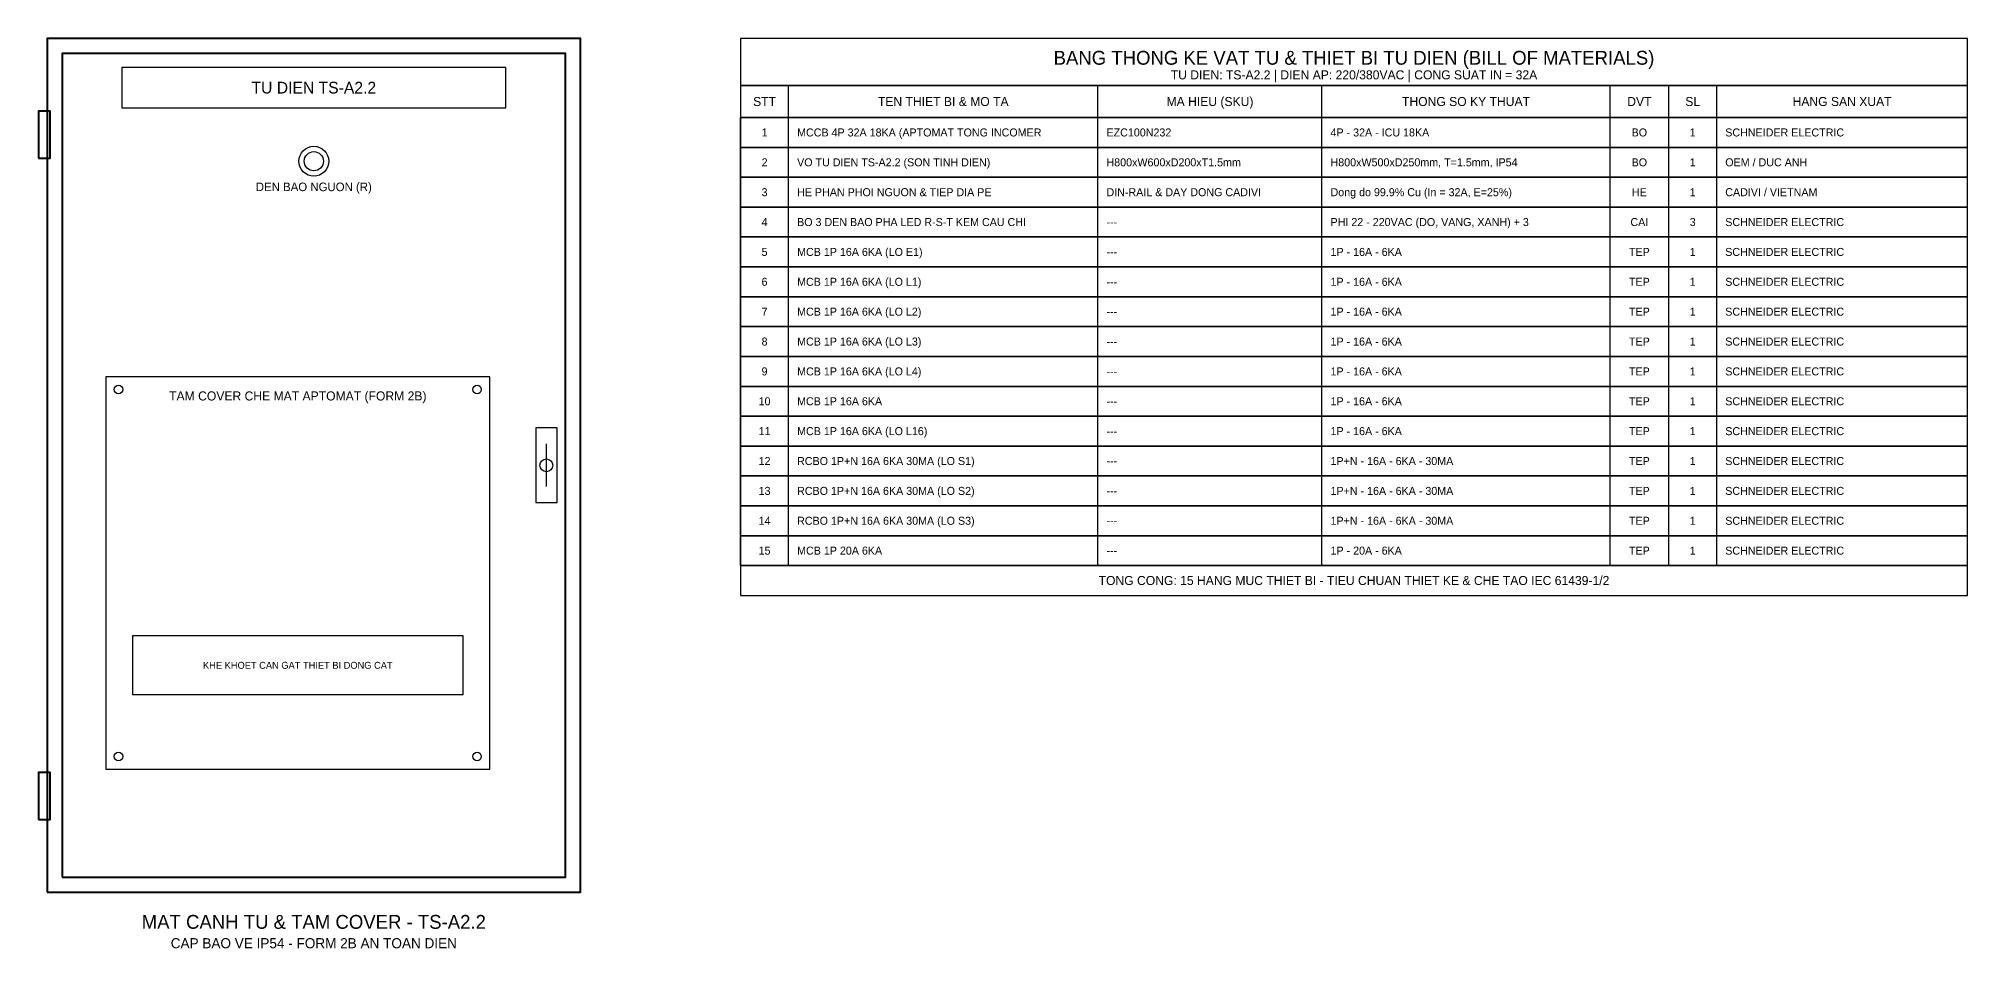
# Model space of a CAD drawing. Header units: metres. Extents: x 100 to 13750, y 44 to 1700.
# Drawn here: x 11942 to 13750, y 47 to 900 of the extents above; entities that cross this region are included whole.
import ezdxf
from ezdxf.enums import TextEntityAlignment as Align

# ---------------------------------------------------------------- set-up
doc = ezdxf.new("R2010")
doc.units = ezdxf.units.M
for name, color, linetype, lineweight in [('0_DEVICES', 7, 'Continuous', 30), ('0_FRAME', 6, 'Continuous', 40), ('0_PLATE', 4, 'Continuous', 25), ('0_TABLE', 4, 'Continuous', 25), ('0_TABLE_HDR', 2, 'Continuous', 30), ('0_TEXT', 7, 'Continuous', 20), ('0_TEXT_TITLE', 3, 'Continuous', 30)]:
    doc.layers.add(name, color=color, linetype=linetype, lineweight=lineweight)

msp = doc.modelspace()

# ---------------------------------------------------------------- linework, layer by layer
at = {"layer": '0_DEVICES'}
msp.add_line((12418, 480), (12418, 520), dxfattribs=at)
for points in [[(12408, 465), (12428, 465), (12428, 535), (12408, 535), (12408, 465)], [(12030, 285), (12340, 285), (12340, 340), (12030, 340), (12030, 285)]]:
    msp.add_lwpolyline(points, close=True, dxfattribs=at)
at = {"layer": '0_DEVICES', "color": 1}
for radius in [14, 9]:
    msp.add_circle((12200, 785), radius, dxfattribs=at)
at = {"layer": '0_DEVICES'}
msp.add_circle((12418, 500), 6, dxfattribs=at)
at = {"layer": '0_FRAME'}
for points in [[(11950, 100), (12450, 100), (12450, 900), (11950, 900), (11950, 100)], [(11964, 114), (12436, 114), (12436, 886), (11964, 886), (11964, 114)], [(11942, 788), (11953, 788), (11953, 832), (11942, 832), (11942, 788)], [(11942, 168), (11953, 168), (11953, 212), (11942, 212), (11942, 168)]]:
    msp.add_lwpolyline(points, close=True, dxfattribs=at)
at = {"layer": '0_PLATE', "color": 4}
for points in [[(12020, 835), (12380, 835), (12380, 873), (12020, 873), (12020, 835)], [(12005, 215), (12365, 215), (12365, 583), (12005, 583), (12005, 215)]]:
    msp.add_lwpolyline(points, close=True, dxfattribs=at)
for centre in [(12017, 571), (12353, 571), (12017, 227), (12353, 227)]:
    msp.add_circle(centre, 4, dxfattribs=at)
at = {"layer": '0_TABLE', "color": 4}
for p, q in [((12645, 826), (12645, 856)), ((12935, 826), (12935, 856)), ((13145, 826), (13145, 856)), ((13415, 826), (13415, 856)), ((13470, 826), (13470, 856)), ((13515, 826), (13515, 856)), ((12600, 798), (12600, 826)), ((12645, 798), (12645, 826)), ((12935, 798), (12935, 826)), ((13145, 798), (13145, 826)), ((13415, 798), (13415, 826)), ((13470, 798), (13470, 826)), ((13515, 798), (13515, 826)), ((12600, 770), (12600, 798)), ((12645, 770), (12645, 798)), ((12935, 770), (12935, 798)), ((13145, 770), (13145, 798)), ((13415, 770), (13415, 798)), ((13470, 770), (13470, 798)), ((13515, 770), (13515, 798)), ((12600, 742), (12600, 770)), ((12645, 742), (12645, 770)), ((12935, 742), (12935, 770)), ((13145, 742), (13145, 770)), ((13415, 742), (13415, 770)), ((13470, 742), (13470, 770)), ((13515, 742), (13515, 770)), ((12600, 714), (12600, 742)), ((12645, 714), (12645, 742)), ((12935, 714), (12935, 742)), ((13145, 714), (13145, 742)), ((13415, 714), (13415, 742)), ((13470, 714), (13470, 742)), ((13515, 714), (13515, 742)), ((12600, 686), (12600, 714)), ((12645, 686), (12645, 714)), ((12935, 686), (12935, 714)), ((13145, 686), (13145, 714)), ((13415, 686), (13415, 714)), ((13470, 686), (13470, 714)), ((13515, 686), (13515, 714)), ((12600, 658), (12600, 686)), ((12645, 658), (12645, 686)), ((12935, 658), (12935, 686)), ((13145, 658), (13145, 686)), ((13415, 658), (13415, 686)), ((13470, 658), (13470, 686)), ((13515, 658), (13515, 686)), ((12600, 630), (12600, 658)), ((12645, 630), (12645, 658)), ((12935, 630), (12935, 658)), ((13145, 630), (13145, 658)), ((13415, 630), (13415, 658)), ((13470, 630), (13470, 658)), ((13515, 630), (13515, 658)), ((12600, 602), (12600, 630)), ((12645, 602), (12645, 630)), ((12935, 602), (12935, 630)), ((13145, 602), (13145, 630)), ((13415, 602), (13415, 630)), ((13470, 602), (13470, 630)), ((13515, 602), (13515, 630)), ((12600, 574), (12600, 602)), ((12645, 574), (12645, 602)), ((12935, 574), (12935, 602)), ((13145, 574), (13145, 602)), ((13415, 574), (13415, 602)), ((13470, 574), (13470, 602)), ((13515, 574), (13515, 602)), ((12600, 546), (12600, 574)), ((12645, 546), (12645, 574)), ((12935, 546), (12935, 574)), ((13145, 546), (13145, 574)), ((13415, 546), (13415, 574)), ((13470, 546), (13470, 574)), ((13515, 546), (13515, 574)), ((12600, 518), (12600, 546)), ((12645, 518), (12645, 546)), ((12935, 518), (12935, 546)), ((13145, 518), (13145, 546)), ((13415, 518), (13415, 546)), ((13470, 518), (13470, 546)), ((13515, 518), (13515, 546)), ((12600, 490), (12600, 518)), ((12645, 490), (12645, 518)), ((12935, 490), (12935, 518)), ((13145, 490), (13145, 518)), ((13415, 490), (13415, 518)), ((13470, 490), (13470, 518)), ((13515, 490), (13515, 518)), ((12600, 462), (12600, 490)), ((12645, 462), (12645, 490)), ((12935, 462), (12935, 490)), ((13145, 462), (13145, 490)), ((13415, 462), (13415, 490)), ((13470, 462), (13470, 490)), ((13515, 462), (13515, 490)), ((12600, 434), (12600, 462)), ((12645, 434), (12645, 462)), ((12935, 434), (12935, 462)), ((13145, 434), (13145, 462)), ((13415, 434), (13415, 462)), ((13470, 434), (13470, 462)), ((13515, 434), (13515, 462)), ((12600, 406), (12600, 434)), ((12645, 406), (12645, 434)), ((12935, 406), (12935, 434)), ((13145, 406), (13145, 434)), ((13415, 406), (13415, 434)), ((13470, 406), (13470, 434)), ((13515, 406), (13515, 434))]:
    msp.add_line(p, q, dxfattribs=at)
for points in [[(12600, 856), (13750, 856), (13750, 900), (12600, 900), (12600, 856)], [(12600, 826), (13750, 826), (13750, 856), (12600, 856), (12600, 826)], [(12600, 798), (13750, 798), (13750, 826), (12600, 826), (12600, 798)], [(12600, 770), (13750, 770), (13750, 798), (12600, 798), (12600, 770)], [(12600, 742), (13750, 742), (13750, 770), (12600, 770), (12600, 742)], [(12600, 714), (13750, 714), (13750, 742), (12600, 742), (12600, 714)], [(12600, 686), (13750, 686), (13750, 714), (12600, 714), (12600, 686)], [(12600, 658), (13750, 658), (13750, 686), (12600, 686), (12600, 658)], [(12600, 630), (13750, 630), (13750, 658), (12600, 658), (12600, 630)], [(12600, 602), (13750, 602), (13750, 630), (12600, 630), (12600, 602)], [(12600, 574), (13750, 574), (13750, 602), (12600, 602), (12600, 574)], [(12600, 546), (13750, 546), (13750, 574), (12600, 574), (12600, 546)], [(12600, 518), (13750, 518), (13750, 546), (12600, 546), (12600, 518)], [(12600, 490), (13750, 490), (13750, 518), (12600, 518), (12600, 490)], [(12600, 462), (13750, 462), (13750, 490), (12600, 490), (12600, 462)], [(12600, 434), (13750, 434), (13750, 462), (12600, 462), (12600, 434)], [(12600, 406), (13750, 406), (13750, 434), (12600, 434), (12600, 406)], [(12600, 378), (13750, 378), (13750, 406), (12600, 406), (12600, 378)]]:
    msp.add_lwpolyline(points, close=True, dxfattribs=at)

# ---------------------------------------------------------------- texts
at = {"layer": '0_TABLE_HDR', "color": 2}
for s, height, p in [('BANG THONG KE VAT TU & THIET BI TU DIEN (BILL OF MATERIALS)', 13, (13175, 882)), ('STT', 8.5, (12622.5, 841)), ('TEN THIET BI & MO TA', 8.5, (12790, 841)), ('MA HIEU (SKU)', 8.5, (13040, 841)), ('THONG SO KY THUAT', 8.5, (13280, 841)), ('DVT', 8.5, (13442.5, 841)), ('SL', 8.5, (13492.5, 841)), ('HANG SAN XUAT', 8.5, (13632.5, 841)), ('TONG CONG: 15 HANG MUC THIET BI - TIEU CHUAN THIET KE & CHE TAO IEC 61439-1/2', 8.5, (13175, 392))]:
    msp.add_text(s, height=height, dxfattribs=at).set_placement(p, align=Align.MIDDLE_CENTER)
at = {"layer": '0_TEXT'}
for s, height, p in [('TU DIEN: TS-A2.2 | DIEN AP: 220/380VAC | CONG SUAT IN = 32A', 8.5, (13175, 866)), ('DEN BAO NGUON (R)', 8, (12200, 761)), ('TAM COVER CHE MAT APTOMAT (FORM 2B)', 8.5, (12185, 565)), ('KHE KHOET CAN GAT THIET BI DONG CAT', 6.5, (12185, 312.5)), ('CAP BAO VE IP54 - FORM 2B AN TOAN DIEN', 9.5, (12200, 52))]:
    msp.add_text(s, height=height, dxfattribs=at).set_placement(p, align=Align.MIDDLE_CENTER)
at = {"layer": '0_TEXT', "color": 7}
for s, p in [('1', (12622.5, 812)), ('BO', (13442.5, 812)), ('1', (13492.5, 812)), ('2', (12622.5, 784)), ('BO', (13442.5, 784)), ('1', (13492.5, 784)), ('3', (12622.5, 756)), ('HE', (13442.5, 756)), ('1', (13492.5, 756)), ('4', (12622.5, 728)), ('CAI', (13442.5, 728)), ('3', (13492.5, 728)), ('5', (12622.5, 700)), ('TEP', (13442.5, 700)), ('1', (13492.5, 700)), ('6', (12622.5, 672)), ('TEP', (13442.5, 672)), ('1', (13492.5, 672)), ('7', (12622.5, 644)), ('TEP', (13442.5, 644)), ('1', (13492.5, 644)), ('8', (12622.5, 616)), ('TEP', (13442.5, 616)), ('1', (13492.5, 616)), ('9', (12622.5, 588)), ('TEP', (13442.5, 588)), ('1', (13492.5, 588)), ('10', (12622.5, 560)), ('TEP', (13442.5, 560)), ('1', (13492.5, 560)), ('11', (12622.5, 532)), ('TEP', (13442.5, 532)), ('1', (13492.5, 532)), ('12', (12622.5, 504)), ('TEP', (13442.5, 504)), ('1', (13492.5, 504)), ('13', (12622.5, 476)), ('TEP', (13442.5, 476)), ('1', (13492.5, 476)), ('14', (12622.5, 448)), ('TEP', (13442.5, 448)), ('1', (13492.5, 448)), ('15', (12622.5, 420)), ('TEP', (13442.5, 420)), ('1', (13492.5, 420))]:
    msp.add_text(s, height=7.5, dxfattribs=at).set_placement(p, align=Align.MIDDLE_CENTER)
for s, p in [('MCCB 4P 32A 18KA (APTOMAT TONG INCOMER', (12653, 812)), ('EZC100N232', (12943, 812)), ('4P - 32A - ICU 18KA', (13153, 812)), ('VO TU DIEN TS-A2.2 (SON TINH DIEN)', (12653, 784)), ('H800xW600xD200xT1.5mm', (12943, 784)), ('H800xW500xD250mm, T=1.5mm, IP54', (13153, 784)), ('HE PHAN PHOI NGUON & TIEP DIA PE', (12653, 756)), ('DIN-RAIL & DAY DONG CADIVI', (12943, 756)), ('Dong do 99.9% Cu (In = 32A, E=25%)', (13153, 756)), ('BO 3 DEN BAO PHA LED R-S-T KEM CAU CHI', (12653, 728)), ('---', (12943, 728)), ('PHI 22 - 220VAC (DO, VANG, XANH) + 3', (13153, 728)), ('MCB 1P 16A 6KA (LO E1)', (12653, 700)), ('---', (12943, 700)), ('1P - 16A - 6KA', (13153, 700)), ('MCB 1P 16A 6KA (LO L1)', (12653, 672)), ('---', (12943, 672)), ('1P - 16A - 6KA', (13153, 672)), ('MCB 1P 16A 6KA (LO L2)', (12653, 644)), ('---', (12943, 644)), ('1P - 16A - 6KA', (13153, 644)), ('MCB 1P 16A 6KA (LO L3)', (12653, 616)), ('---', (12943, 616)), ('1P - 16A - 6KA', (13153, 616)), ('MCB 1P 16A 6KA (LO L4)', (12653, 588)), ('---', (12943, 588)), ('1P - 16A - 6KA', (13153, 588)), ('MCB 1P 16A 6KA', (12653, 560)), ('1P - 16A - 6KA', (13153, 560)), ('---', (12943, 560)), ('MCB 1P 16A 6KA (LO L16)', (12653, 532)), ('---', (12943, 532)), ('1P - 16A - 6KA', (13153, 532)), ('RCBO 1P+N 16A 6KA 30MA (LO S1)', (12653, 504)), ('1P+N - 16A - 6KA - 30MA', (13153, 504)), ('---', (12943, 504)), ('RCBO 1P+N 16A 6KA 30MA (LO S2)', (12653, 476)), ('---', (12943, 476)), ('1P+N - 16A - 6KA - 30MA', (13153, 476)), ('RCBO 1P+N 16A 6KA 30MA (LO S3)', (12653, 448)), ('---', (12943, 448)), ('1P+N - 16A - 6KA - 30MA', (13153, 448)), ('MCB 1P 20A 6KA', (12653, 420)), ('---', (12943, 420)), ('1P - 20A - 6KA', (13153, 420))]:
    msp.add_text(s, height=7.5, dxfattribs=at).set_placement(p, align=Align.MIDDLE_LEFT)
at = {"layer": '0_TEXT', "color": 3}
for s, p in [('SCHNEIDER ELECTRIC', (13523, 812)), ('OEM / DUC ANH', (13523, 784)), ('CADIVI / VIETNAM', (13523, 756)), ('SCHNEIDER ELECTRIC', (13523, 728)), ('SCHNEIDER ELECTRIC', (13523, 700)), ('SCHNEIDER ELECTRIC', (13523, 672)), ('SCHNEIDER ELECTRIC', (13523, 644)), ('SCHNEIDER ELECTRIC', (13523, 616)), ('SCHNEIDER ELECTRIC', (13523, 588)), ('SCHNEIDER ELECTRIC', (13523, 560)), ('SCHNEIDER ELECTRIC', (13523, 532)), ('SCHNEIDER ELECTRIC', (13523, 504)), ('SCHNEIDER ELECTRIC', (13523, 476)), ('SCHNEIDER ELECTRIC', (13523, 448)), ('SCHNEIDER ELECTRIC', (13523, 420))]:
    msp.add_text(s, height=7.5, dxfattribs=at).set_placement(p, align=Align.MIDDLE_LEFT)
at = {"layer": '0_TEXT_TITLE', "color": 3}
msp.add_text('TU DIEN TS-A2.2', height=11, dxfattribs=at).set_placement((12200, 854), align=Align.MIDDLE_CENTER)
at = {"layer": '0_TEXT_TITLE'}
msp.add_text('MAT CANH TU & TAM COVER - TS-A2.2', height=13, dxfattribs=at).set_placement((12200, 72), align=Align.MIDDLE_CENTER)

doc.saveas('drawing.dxf')
